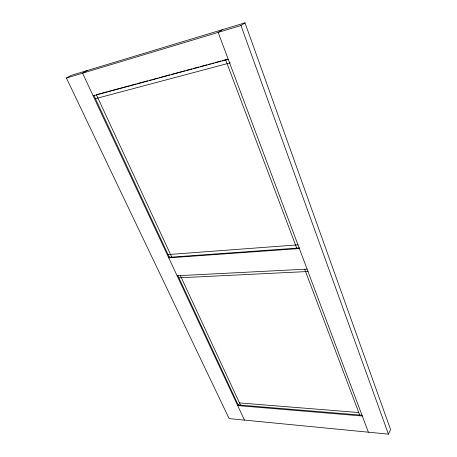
<?xml version="1.0" encoding="UTF-8"?>
<svg xmlns="http://www.w3.org/2000/svg" width="457" height="457" viewBox="0 0 457 457"><rect width="100%" height="100%" fill="white"/><g stroke="black" fill="none" stroke-linecap="round" stroke-linejoin="round"><path stroke-width="0.69" d="M388.427 434.15L390.575 429.523L244.998 22.85L70.938 75.462L66.425 78.038L229.123 418.606L388.427 434.15L240.965 25.546L244.998 22.85M238.468 404.462L237.686 405.588L362.281 415.996M169.747 256.88L168.759 257.862L299.369 248.562M222.268 29.722L218.149 32.413L368.365 432.191M94.233 95.13L93.142 95.81L228.254 59.313M87.076 70.584L82.586 73.183L244.461 420.103M66.425 78.038L240.965 25.546M107.349 91.708L96.353 94.685L171.769 257.114M108.726 91.337L129.354 85.756M130.731 85.385L136.232 83.899M137.603 83.528L147.919 80.74M149.29 80.369L151.353 79.809M152.729 79.438L158.231 77.947M159.607 77.576L169.918 74.788M171.295 74.417L185.045 70.698M186.422 70.327L191.923 68.841M193.294 68.47L198.795 66.979M200.172 66.608L207.05 64.751M208.421 64.38L210.483 63.82M211.859 63.449L213.922 62.889M215.298 62.518L220.8 61.032M222.171 60.661L227.597 59.193M95.433 98.689L230.408 62.792M168.073 254.566L298.073 244.832M299.878 247.917L169.341 257.285L93.874 95.353M177.116 275.765L307.087 269.11M178.91 277.822L308.092 271.504M239.468 402.914L358.774 412.54M362.07 415.19L238.143 404.925L177.676 275.177M180.349 275.582L240.496 405.125M225.609 59.73L296.724 248.14M304.676 269.213L359.699 414.996"/></g></svg>
